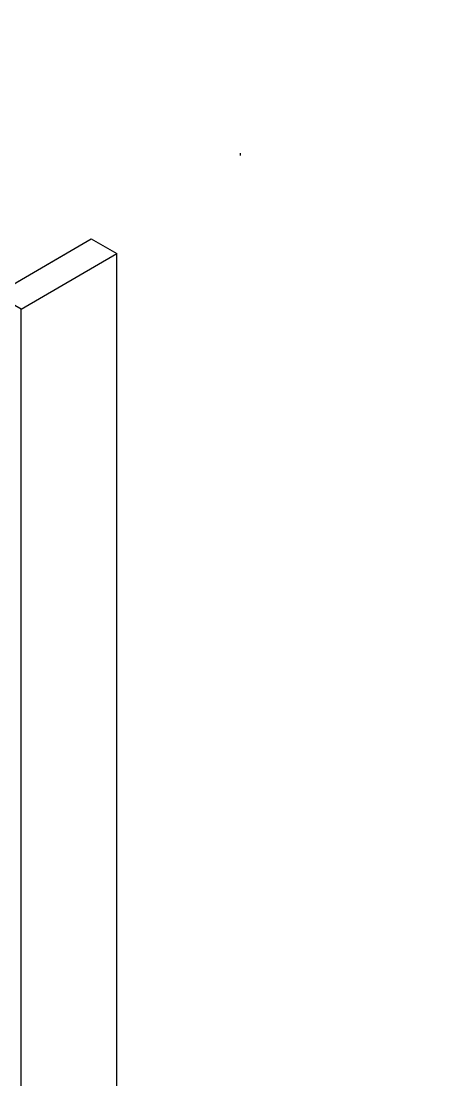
# Model space of a CAD drawing. Extents: x -1328 to 5679, y -4611 to 1603.
# Drawn here: x 654.5 to 804.6, y -1590.3 to -1217.3 of the extents above; entities that cross this region are included whole.
import ezdxf

# ---------------------------------------------------------------- set-up
doc = ezdxf.new("R2010")
doc.units = 0
doc.header["$MEASUREMENT"] = 0
doc.layers.add('G-ANNO-TTLB', color=7, linetype='Continuous', lineweight=0)
doc.layers.add('TYVEK', color=7, linetype='Continuous', lineweight=0)

msp = doc.modelspace()

# ---------------------------------------------------------------- hatches: boundary and pattern name
at = {"layer": 'G-ANNO-TTLB', "true_color": 0xff00ff, "transparency": 33554687}
h = msp.add_hatch(color=6, dxfattribs=at)
edge = h.paths.add_edge_path()
edge.add_spline(control_points=[(1601.48, -3473.69), (1601.48, -3473.69), (-1328.04, -3473.69), (-1328.04, -3473.69), (-1328.04, -3473.69), (-1328.04, -1016.69), (-1328.04, -1016.69), (-1328.04, -1016.69), (1601.48, -1016.69), (1601.48, -1016.69), (1601.48, -1016.69), (1601.48, -3473.69), (1601.48, -3473.69)], knot_values=[0, 0, 0, 0, 1, 1, 1, 2, 2, 2, 3, 3, 3, 4, 4, 4, 4], degree=3, periodic=0)
edge = h.paths.add_edge_path()
edge.add_spline(control_points=[(-1319.04, -1025.69), (-1319.04, -1025.69), (-1319.04, -3464.69), (-1319.04, -3464.69), (-1319.04, -3464.69), (1592.48, -3464.69), (1592.48, -3464.69), (1592.48, -3464.69), (1592.48, -1025.69), (1592.48, -1025.69), (1592.48, -1025.69), (-1319.04, -1025.69), (-1319.04, -1025.69)], knot_values=[0, 0, 0, 0, 1, 1, 1, 2, 2, 2, 3, 3, 3, 4, 4, 4, 4], degree=3, periodic=0)
edge.add_line((-1319.04, -1025.69), (-1319.04, -1025.69))

# ---------------------------------------------------------------- linework, layer by layer
at = {"layer": 'G-ANNO-TTLB'}
for points in [[(1601.48, -3473.69), (1601.48, -3473.69), (-1328.04, -3473.69), (-1328.04, -3473.69), (-1328.04, -3473.69), (-1328.04, -1016.69), (-1328.04, -1016.69), (-1328.04, -1016.69), (1601.48, -1016.69), (1601.48, -1016.69), (1601.48, -1016.69), (1601.48, -3473.69), (1601.48, -3473.69)], [(-1319.04, -1025.69), (-1319.04, -1025.69), (-1319.04, -3464.69), (-1319.04, -3464.69), (-1319.04, -3464.69), (1592.48, -3464.69), (1592.48, -3464.69), (1592.48, -3464.69), (1592.48, -1025.69), (1592.48, -1025.69), (1592.48, -1025.69), (-1319.04, -1025.69), (-1319.04, -1025.69)]]:
    msp.add_open_spline(points, degree=3, knots=[0, 0, 0, 0, 1, 1, 1, 2, 2, 2, 3, 3, 3, 4, 4, 4, 4], dxfattribs=at)
at = {"layer": 'TYVEK', "color": 1, "lineweight": 25, "true_color": 0xff0000}
msp.add_line((731.62, -1264.56), (731.62, -1263.74), dxfattribs=at)
at = {"layer": 'TYVEK', "color": 33, "lineweight": 25, "true_color": 0xcc9966}
for p, q in [((645.72, -1313.46), (679.14, -1293.89)), ((679.14, -1293.89), (688.11, -1299.07)), ((654.47, -1318.76), (688.11, -1299.07)), ((688.09, -1723.62), (688.09, -1299.2))]:
    msp.add_line(p, q, dxfattribs=at)
at = {"layer": 'TYVEK', "color": 2, "lineweight": 25, "true_color": 0xffff00}
for p, q in [((654.47, -1413.28), (654.47, -1318.76)), ((654.47, -1743.19), (654.47, -1406.29))]:
    msp.add_line(p, q, dxfattribs=at)
at = {"layer": 'TYVEK', "color": 33, "lineweight": 25, "true_color": 0xcc9966}
msp.add_lwpolyline([(654.47, -1318.76), (645.47, -1313.6), (679.12, -1293.9), (688.12, -1299.06)], dxfattribs=at)

doc.saveas('drawing.dxf')
